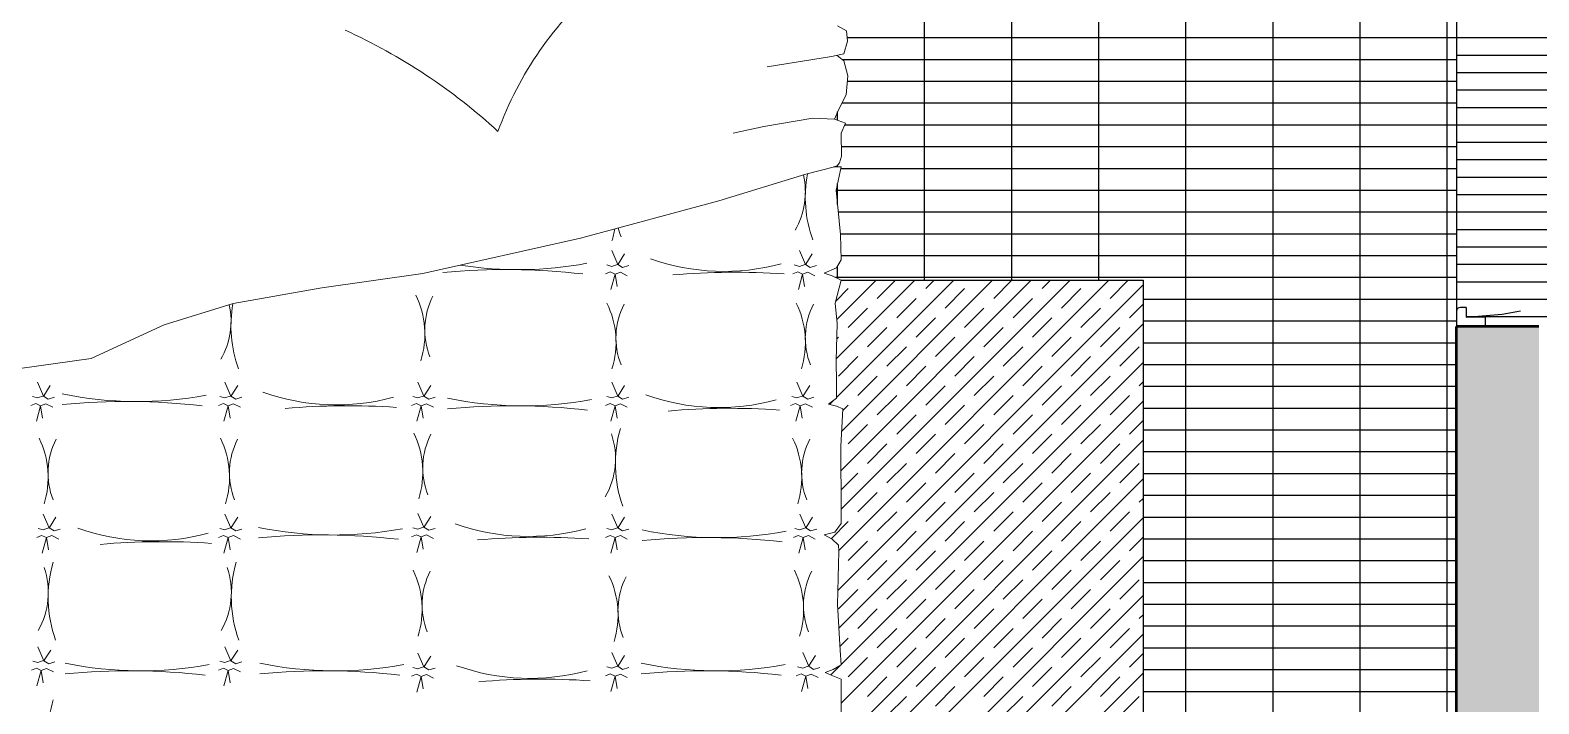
# Model space of a CAD drawing. Header units: millimetres. Extents: x 2999.9 to 3041.9, y 869.6 to 906.3.
# Drawn here: x 3004.869 to 3007.619, y 889.712 to 890.939 of the extents above; entities that cross this region are included whole.
import ezdxf

# ---------------------------------------------------------------- set-up
doc = ezdxf.new("R2010")
doc.units = ezdxf.units.MM
doc.linetypes.add('DASHED2', pattern=[9.525, 6.35, -3.175])
doc.layers.add('1 proyeccion', color=253, linetype='DASHED2')
doc.layers.add('1 puerta 002', color=7, linetype='Continuous')
doc.layers.add('mori', color=166, linetype='Continuous', lineweight=30)
doc.layers.add('MOVI', color=7, linetype='Continuous', lineweight=9)

msp = doc.modelspace()

# ---------------------------------------------------------------- linework, layer by layer
at = {"color": 251, "linetype": 'Continuous'}
for p, q in [((3006.9757, 888.7003), (3006.9757, 891.6736)), ((3007.1344, 888.8101), (3007.1344, 891.6736)), ((3007.2932, 888.8797), (3007.2932, 891.6736)), ((3007.4519, 888.9177), (3007.4519, 891.6736)), ((3006.4994, 890.4835), (3006.4994, 891.2337)), ((3006.6582, 890.4835), (3006.6582, 891.2337)), ((3006.8169, 890.4835), (3006.8169, 891.2337)), ((3006.3579, 890.9252), (3007.4688, 890.9252)), ((3006.3407, 890.8924), (3006.3407, 890.893)), ((3006.3486, 890.8855), (3007.4688, 890.8855)), ((3006.3586, 890.8459), (3007.4688, 890.8459)), ((3006.3487, 890.8062), (3007.4688, 890.8062)), ((3006.3407, 890.7746), (3006.3407, 890.79)), ((3006.3537, 890.7665), (3007.4688, 890.7665)), ((3006.3476, 890.7268), (3007.4688, 890.7268)), ((3006.3407, 890.6901), (3006.3407, 890.6925)), ((3006.3468, 890.6871), (3007.4688, 890.6871)), ((3006.3407, 890.6214), (3006.3407, 890.6595)), ((3006.338, 890.6474), (3007.4688, 890.6474)), ((3006.3421, 890.6077), (3007.4688, 890.6077)), ((3006.3462, 890.568), (3007.4688, 890.568)), ((3006.3473, 890.5284), (3007.4688, 890.5284)), ((3006.3368, 890.4887), (3007.4688, 890.4887)), ((3006.3407, 890.4868), (3006.3407, 890.5089)), ((3006.8974, 890.449), (3007.4688, 890.449)), ((3006.8974, 890.4093), (3007.4688, 890.4093)), ((3006.8974, 890.3696), (3007.4688, 890.3696)), ((3006.8974, 890.3299), (3007.4688, 890.3299)), ((3006.8974, 890.2902), (3007.4688, 890.2902)), ((3006.8974, 890.2505), (3007.4688, 890.2505)), ((3006.8974, 890.2109), (3007.4688, 890.2109)), ((3006.8974, 890.1712), (3007.4688, 890.1712)), ((3006.8974, 890.1315), (3007.4688, 890.1315)), ((3006.8974, 890.0918), (3007.4688, 890.0918)), ((3006.8974, 890.0521), (3007.4688, 890.0521)), ((3006.8974, 890.0124), (3007.4688, 890.0124)), ((3006.8974, 889.9727), (3007.4688, 889.9727)), ((3006.8974, 889.933), (3007.4688, 889.933)), ((3006.8974, 889.8934), (3007.4688, 889.8934)), ((3006.8974, 889.8537), (3007.4688, 889.8537)), ((3006.8974, 889.814), (3007.4688, 889.814)), ((3006.8974, 889.7743), (3007.4688, 889.7743)), ((3006.8974, 889.7346), (3007.4688, 889.7346))]:
    msp.add_line(p, q, dxfattribs=at)
for p, q in [((3007.4688, 891.0988), (3007.4688, 890.3988)), ((3006.3475, 890.4835), (3006.8974, 890.4835)), ((3006.8974, 890.4835), (3006.8974, 888.8338))]:
    msp.add_line(p, q)
at = {"color": 252, "linetype": 'Continuous'}
for p, q in [((3007.4688, 890.9252), (3008.1539, 890.9252)), ((3007.4688, 890.8935), (3008.1429, 890.8935)), ((3007.4688, 890.8617), (3008.1284, 890.8617)), ((3007.4688, 890.83), (3008.114, 890.83)), ((3007.4688, 890.7982), (3008.0996, 890.7982)), ((3007.4688, 890.7665), (3008.0812, 890.7665)), ((3007.4688, 890.7347), (3008.0586, 890.7347)), ((3007.4688, 890.703), (3008.036, 890.703)), ((3007.4688, 890.6712), (3008.0133, 890.6712)), ((3007.4688, 890.6395), (3007.9812, 890.6395)), ((3007.4688, 890.6077), (3007.9478, 890.6077)), ((3007.4688, 890.576), (3007.9143, 890.576)), ((3007.4688, 890.5442), (3007.8672, 890.5442)), ((3007.4688, 890.5125), (3007.8173, 890.5125)), ((3007.4688, 890.4807), (3007.7534, 890.4807)), ((3007.4688, 890.449), (3007.6725, 890.449)), ((3007.4863, 890.4172), (3007.5022, 890.4172)), ((3007.5213, 890.4172), (3009.2692, 890.4172))]:
    msp.add_line(p, q, dxfattribs=at)
at = {"color": 31, "linetype": 'Continuous'}
for p, q in [((3006.3375, 890.4455), (3006.36, 890.468)), ((3006.338, 890.3399), (3006.4816, 890.4835)), ((3006.3388, 890.27), (3006.5523, 890.4835)), ((3006.3392, 890.4117), (3006.4109, 890.4835)), ((3006.341, 889.9185), (3006.8974, 890.4749)), ((3006.3428, 889.991), (3006.8352, 890.4835)), ((3006.3471, 890.1368), (3006.6938, 890.4835)), ((3006.3475, 890.0665), (3006.7645, 890.4835)), ((3006.3482, 890.2086), (3006.6231, 890.4835)), ((3006.413, 890.4503), (3006.4462, 890.4835)), ((3006.5014, 890.468), (3006.5169, 890.4835)), ((3006.5368, 890.4326), (3006.5721, 890.468)), ((3006.6252, 890.4503), (3006.6583, 890.4835)), ((3006.7136, 890.468), (3006.729, 890.4835)), ((3006.7489, 890.4326), (3006.7843, 890.468)), ((3006.8373, 890.4503), (3006.8704, 890.4835)), ((3006.4484, 890.415), (3006.4837, 890.4503)), ((3006.6605, 890.415), (3006.6959, 890.4503)), ((3006.8727, 890.415), (3006.8974, 890.4397)), ((3006.36, 890.3973), (3006.3954, 890.4326)), ((3006.4837, 890.3796), (3006.5191, 890.415)), ((3006.5721, 890.3973), (3006.6075, 890.4326)), ((3006.6959, 890.3796), (3006.7312, 890.415)), ((3006.7843, 890.3973), (3006.8196, 890.4326)), ((3006.339, 890.3763), (3006.3423, 890.3796)), ((3006.3429, 889.8497), (3006.8974, 890.4042)), ((3006.3954, 890.3619), (3006.4307, 890.3973)), ((3006.5191, 890.3443), (3006.5545, 890.3796)), ((3006.6075, 890.3619), (3006.6428, 890.3973)), ((3006.7312, 890.3443), (3006.7666, 890.3796)), ((3006.8196, 890.3619), (3006.855, 890.3973)), ((3006.4307, 890.3266), (3006.4661, 890.3619)), ((3006.6428, 890.3266), (3006.6782, 890.3619)), ((3006.855, 890.3266), (3006.8903, 890.3619)), ((3006.3423, 890.3089), (3006.3777, 890.3443)), ((3006.3474, 889.7836), (3006.8974, 890.3335)), ((3006.4661, 890.2912), (3006.5014, 890.3266)), ((3006.5545, 890.3089), (3006.5898, 890.3443)), ((3006.6782, 890.2912), (3006.7136, 890.3266)), ((3006.7666, 890.3089), (3006.8019, 890.3443)), ((3006.3777, 890.2736), (3006.413, 890.3089)), ((3006.5898, 890.2736), (3006.6252, 890.3089)), ((3006.8019, 890.2736), (3006.8373, 890.3089)), ((3006.8903, 890.2912), (3006.8974, 890.2983)), ((3006.413, 890.2382), (3006.4484, 890.2736)), ((3006.5014, 890.2559), (3006.5368, 890.2912)), ((3006.6252, 890.2382), (3006.6605, 890.2736)), ((3006.7136, 890.2559), (3006.7489, 890.2912)), ((3006.8373, 890.2382), (3006.8727, 890.2736)), ((3006.326, 890.2571), (3006.3331, 890.2642)), ((3006.3475, 889.7129), (3006.8974, 890.2628)), ((3006.35, 890.2458), (3006.36, 890.2559)), ((3006.5368, 890.2205), (3006.5721, 890.2559)), ((3006.7489, 890.2205), (3006.7843, 890.2559)), ((3006.36, 890.1852), (3006.3954, 890.2205)), ((3006.4484, 890.2028), (3006.4837, 890.2382)), ((3006.5721, 890.1852), (3006.6075, 890.2205)), ((3006.6605, 890.2028), (3006.6959, 890.2382)), ((3006.7843, 890.1852), (3006.8196, 890.2205)), ((3006.8727, 890.2028), (3006.8974, 890.2276)), ((3006.3468, 889.6415), (3006.8974, 890.1921)), ((3006.4837, 890.1675), (3006.5191, 890.2028)), ((3006.6959, 890.1675), (3006.7312, 890.2028)), ((3006.3954, 890.1498), (3006.4307, 890.1852)), ((3006.5191, 890.1321), (3006.5545, 890.1675)), ((3006.6075, 890.1498), (3006.6428, 890.1852)), ((3006.7312, 890.1321), (3006.7666, 890.1675)), ((3006.8196, 890.1498), (3006.855, 890.1852)), ((3006.3473, 890.1017), (3006.3777, 890.1321)), ((3006.4307, 890.1145), (3006.4661, 890.1498)), ((3006.5545, 890.0968), (3006.5898, 890.1321)), ((3006.6428, 890.1145), (3006.6782, 890.1498)), ((3006.7666, 890.0968), (3006.8019, 890.1321)), ((3006.855, 890.1145), (3006.8903, 890.1498)), ((3005.6098, 888.8338), (3006.8974, 890.1214)), ((3006.4661, 890.0791), (3006.5014, 890.1145)), ((3006.6782, 890.0791), (3006.7136, 890.1145)), ((3006.3777, 890.0614), (3006.413, 890.0968)), ((3006.5014, 890.0437), (3006.5368, 890.0791)), ((3006.5898, 890.0614), (3006.6252, 890.0968)), ((3006.7136, 890.0437), (3006.7489, 890.0791)), ((3006.8019, 890.0614), (3006.8373, 890.0968)), ((3006.8903, 890.0791), (3006.8974, 890.0861)), ((3005.6805, 888.8338), (3006.8974, 890.0507)), ((3006.413, 890.0261), (3006.4484, 890.0614)), ((3006.6252, 890.0261), (3006.6605, 890.0614)), ((3006.8373, 890.0261), (3006.8727, 890.0614)), ((3006.3289, 890.0126), (3006.36, 890.0437)), ((3006.4484, 889.9907), (3006.4837, 890.0261)), ((3006.5368, 890.0084), (3006.5721, 890.0437)), ((3006.6605, 889.9907), (3006.6959, 890.0261)), ((3006.7489, 890.0084), (3006.7843, 890.0437)), ((3006.36, 889.973), (3006.3954, 890.0084)), ((3006.5721, 889.973), (3006.6075, 890.0084)), ((3006.7843, 889.973), (3006.8196, 890.0084)), ((3006.8727, 889.9907), (3006.8974, 890.0154)), ((3005.7512, 888.8338), (3006.8974, 889.98)), ((3006.3954, 889.9377), (3006.4307, 889.973)), ((3006.4837, 889.9554), (3006.5191, 889.9907)), ((3006.6075, 889.9377), (3006.6428, 889.973)), ((3006.6959, 889.9554), (3006.7312, 889.9907)), ((3006.8196, 889.9377), (3006.855, 889.973)), ((3006.3419, 889.9549), (3006.3423, 889.9554)), ((3006.5191, 889.92), (3006.5545, 889.9554)), ((3006.7312, 889.92), (3006.7666, 889.9554)), ((3006.3423, 889.8846), (3006.3777, 889.92)), ((3006.4307, 889.9023), (3006.4661, 889.9377)), ((3006.5545, 889.8846), (3006.5898, 889.92)), ((3006.6428, 889.9023), (3006.6782, 889.9377)), ((3006.7666, 889.8846), (3006.8019, 889.92)), ((3006.855, 889.9023), (3006.8903, 889.9377)), ((3005.8219, 888.8338), (3006.8974, 889.9093)), ((3006.3777, 889.8493), (3006.413, 889.8846)), ((3006.4661, 889.867), (3006.5014, 889.9023)), ((3006.5898, 889.8493), (3006.6252, 889.8846)), ((3006.6782, 889.867), (3006.7136, 889.9023)), ((3006.8019, 889.8493), (3006.8373, 889.8846)), ((3006.5014, 889.8316), (3006.5368, 889.867)), ((3006.7136, 889.8316), (3006.7489, 889.867)), ((3006.8903, 889.867), (3006.8974, 889.874)), ((3005.8926, 888.8338), (3006.8974, 889.8386)), ((3006.3449, 889.8165), (3006.36, 889.8316)), ((3006.413, 889.8139), (3006.4484, 889.8493)), ((3006.5368, 889.7963), (3006.5721, 889.8316)), ((3006.6252, 889.8139), (3006.6605, 889.8493)), ((3006.7489, 889.7963), (3006.7843, 889.8316)), ((3006.8373, 889.8139), (3006.8727, 889.8493)), ((3006.4484, 889.7786), (3006.4837, 889.8139)), ((3006.6605, 889.7786), (3006.6959, 889.8139)), ((3006.8727, 889.7786), (3006.8974, 889.8033)), ((3006.3283, 889.7645), (3006.3451, 889.7812)), ((3006.36, 889.7609), (3006.3954, 889.7963)), ((3006.4837, 889.7432), (3006.5191, 889.7786)), ((3006.5721, 889.7609), (3006.6075, 889.7963)), ((3006.6959, 889.7432), (3006.7312, 889.7786)), ((3006.7843, 889.7609), (3006.8196, 889.7963)), ((3005.9634, 888.8338), (3006.8974, 889.7678)), ((3006.3954, 889.7255), (3006.4307, 889.7609)), ((3006.6075, 889.7255), (3006.6428, 889.7609)), ((3006.8196, 889.7255), (3006.855, 889.7609)), ((3006.4307, 889.6902), (3006.4661, 889.7255)), ((3006.5191, 889.7079), (3006.5545, 889.7432)), ((3006.6428, 889.6902), (3006.6782, 889.7255)), ((3006.7312, 889.7079), (3006.7666, 889.7432)), ((3006.855, 889.6902), (3006.8903, 889.7255))]:
    msp.add_line(p, q, dxfattribs=at)
at = {"color": 0, "linetype": 'Continuous'}
for points in [[(3007.4688, 888.9531), (3007.4688, 890.3988), (3007.6188, 888.9531)], [(3007.6188, 889.353), (3007.4688, 890.3988), (3007.6188, 890.3988)], [(3007.6188, 888.9531), (3007.4688, 890.3988), (3007.6188, 889.2031)], [(3007.6188, 889.2031), (3007.4688, 890.3988), (3007.6188, 889.353)]]:
    msp.add_solid(points, dxfattribs=at)
at = {"layer": '1 proyeccion', "ltscale": 0.005}
msp.add_arc((3007.4587, 891.1467), 0.731, 272.1608, 352.0993, dxfattribs=at)
at = {"layer": '1 puerta 002'}
for p, q in [((3007.4863, 890.4338), (3007.4758, 890.4338)), ((3007.4863, 890.4338), (3007.4863, 890.4163)), ((3007.4688, 890.4268), (3007.4688, 890.3988)), ((3007.5213, 890.4163), (3007.4863, 890.4163)), ((3007.5213, 890.3988), (3007.5213, 890.4163)), ((3007.4688, 890.3988), (3007.5213, 890.3988))]:
    msp.add_line(p, q, dxfattribs=at)
msp.add_arc((3007.4758, 890.4268), 0.007, 90, 180, dxfattribs=at)
at = {"layer": 'mori', "color": 152, "lineweight": 50}
for p in [(3007.4688, 888.9531), (3007.6188, 890.3988)]:
    msp.add_line(p, (3007.4688, 890.3988), dxfattribs=at)
at = {"layer": 'MOVI'}
for p, q in [((3006.3406, 890.9468), (3006.3567, 890.9375)), ((3006.3567, 890.9375), (3006.3585, 890.9188)), ((3006.3585, 890.9188), (3006.3523, 890.8956)), ((3006.3299, 890.8906), (3006.2121, 890.8719)), ((3006.3523, 890.8956), (3006.3299, 890.8906)), ((3006.2958, 890.7783), (3006.2064, 890.7631)), ((3006.3352, 890.7768), (3006.2958, 890.7783)), ((3006.3549, 890.7692), (3006.3352, 890.7768)), ((3006.347, 890.751), (3006.3549, 890.7692)), ((3006.2064, 890.7631), (3006.1503, 890.751)), ((3006.3331, 890.6896), (3006.3331, 890.6896)), ((3006.3353, 890.6901), (3006.3475, 890.6901)), ((3006.3463, 890.5669), (3006.3475, 890.5204)), ((3006.3475, 890.4835), (3006.3365, 890.4416)), ((3006.338, 890.3372), (3006.3385, 890.2967)), ((3006.3475, 890.0622), (3006.3475, 890.0405)), ((3006.3426, 890.0011), (3006.3428, 889.9898)), ((3006.3453, 889.8099), (3006.3475, 889.7826)), ((3006.3475, 889.7568), (3006.3475, 889.6499))]:
    msp.add_line(p, q, dxfattribs=at)
for points in [[(3006.3401, 890.8929), (3006.3518, 890.8827), (3006.3594, 890.8555), (3006.3564, 890.8207), (3006.3427, 890.7949), (3006.3352, 890.7768)], [(3006.3331, 890.6896), (3006.3399, 890.6914), (3006.3441, 890.6972), (3006.348, 890.7093), (3006.347, 890.751)], [(3004.8506, 890.3225), (3004.9806, 890.3407), (3005.1131, 890.402), (3005.2391, 890.4408), (3005.4006, 890.4698), (3005.5848, 890.4956), (3005.8723, 890.5602), (3006.1243, 890.628), (3006.2826, 890.6764), (3006.3353, 890.6901)], [(3006.3463, 890.5669), (3006.338, 890.6474), (3006.3475, 890.6901)], [(3005.92, 890.5111), (3005.9294, 890.5086), (3005.9408, 890.5127), (3005.9526, 890.5315)], [(3005.9604, 890.5099), (3005.949, 890.5066), (3005.9404, 890.512), (3005.9294, 890.5372)], [(3006.2618, 890.5111), (3006.2712, 890.5086), (3006.2826, 890.5127), (3006.2945, 890.5315)], [(3006.3022, 890.5099), (3006.2908, 890.5066), (3006.2822, 890.512), (3006.2712, 890.5372)], [(3006.3475, 890.4835), (3006.331, 890.4915), (3006.3165, 890.4963), (3006.339, 890.506), (3006.3475, 890.5204)], [(3005.9176, 890.4948), (3005.9265, 890.4985), (3005.9351, 890.4944), (3005.9388, 890.472)], [(3005.9575, 890.4915), (3005.9449, 890.498), (3005.9351, 890.4944), (3005.9274, 890.4662)], [(3006.2594, 890.4948), (3006.2684, 890.4985), (3006.2769, 890.4944), (3006.2806, 890.472)], [(3006.2994, 890.4915), (3006.2867, 890.498), (3006.2769, 890.4944), (3006.2692, 890.4662)], [(3006.338, 890.3372), (3006.3398, 890.4047), (3006.3365, 890.4416)], [(3004.9135, 890.2703), (3004.9021, 890.267), (3004.8935, 890.2724), (3004.8825, 890.2976)], [(3005.2552, 890.2703), (3005.2437, 890.267), (3005.2351, 890.2724), (3005.2241, 890.2976)], [(3005.607, 890.2703), (3005.5955, 890.267), (3005.5869, 890.2724), (3005.5759, 890.2976)], [(3005.9604, 890.2703), (3005.949, 890.267), (3005.9404, 890.2724), (3005.9294, 890.2976)], [(3006.2976, 890.2703), (3006.2862, 890.267), (3006.2776, 890.2724), (3006.2666, 890.2976)], [(3006.3475, 890.0622), (3006.3469, 890.1803), (3006.3501, 890.2494), (3006.3389, 890.2542), (3006.3244, 890.2574), (3006.3389, 890.2687), (3006.3385, 890.2967)], [(3004.8731, 890.2715), (3004.8825, 890.269), (3004.8939, 890.2731), (3004.9057, 890.2919)], [(3005.2148, 890.2715), (3005.2241, 890.269), (3005.2356, 890.2731), (3005.2474, 890.2919)], [(3005.5666, 890.2715), (3005.5759, 890.269), (3005.5874, 890.2731), (3005.5992, 890.2919)], [(3005.92, 890.2715), (3005.9294, 890.269), (3005.9408, 890.2731), (3005.9526, 890.2919)], [(3006.2572, 890.2715), (3006.2666, 890.269), (3006.278, 890.2731), (3006.2899, 890.2919)], [(3004.8706, 890.2552), (3004.8796, 890.2589), (3004.8882, 890.2548), (3004.8919, 890.2324)], [(3004.9106, 890.2519), (3004.898, 890.2584), (3004.8882, 890.2548), (3004.8804, 890.2267)], [(3005.2123, 890.2552), (3005.2213, 890.2589), (3005.2299, 890.2548), (3005.2335, 890.2324)], [(3005.2523, 890.2519), (3005.2396, 890.2584), (3005.2299, 890.2548), (3005.2221, 890.2267)], [(3005.5641, 890.2552), (3005.5731, 890.2589), (3005.5817, 890.2548), (3005.5853, 890.2324)], [(3005.6041, 890.2519), (3005.5915, 890.2584), (3005.5817, 890.2548), (3005.5739, 890.2267)], [(3005.9176, 890.2552), (3005.9265, 890.2589), (3005.9351, 890.2548), (3005.9388, 890.2324)], [(3005.9575, 890.2519), (3005.9449, 890.2584), (3005.9351, 890.2548), (3005.9274, 890.2267)], [(3006.2548, 890.2552), (3006.2638, 890.2589), (3006.2723, 890.2548), (3006.276, 890.2324)], [(3006.2948, 890.2519), (3006.2821, 890.2584), (3006.2723, 890.2548), (3006.2646, 890.2267)], [(3004.8836, 890.0314), (3004.893, 890.0289), (3004.9044, 890.033), (3004.9162, 890.0518)], [(3004.924, 890.0302), (3004.9126, 890.0269), (3004.904, 890.0323), (3004.893, 890.0575)], [(3005.2148, 890.0314), (3005.2241, 890.0289), (3005.2356, 890.033), (3005.2474, 890.0518)], [(3005.2552, 890.0302), (3005.2437, 890.0269), (3005.2351, 890.0323), (3005.2241, 890.0575)], [(3005.5666, 890.0326), (3005.5759, 890.0301), (3005.5874, 890.0342), (3005.5992, 890.0529)], [(3005.607, 890.0313), (3005.5955, 890.0281), (3005.5869, 890.0335), (3005.5759, 890.0587)], [(3005.92, 890.0314), (3005.9294, 890.0289), (3005.9408, 890.033), (3005.9526, 890.0518)], [(3005.9604, 890.0302), (3005.949, 890.0269), (3005.9404, 890.0323), (3005.9294, 890.0575)], [(3006.2626, 890.0314), (3006.272, 890.0289), (3006.2834, 890.033), (3006.2952, 890.0518)], [(3006.303, 890.0302), (3006.2916, 890.0269), (3006.283, 890.0323), (3006.272, 890.0575)], [(3006.3426, 890.0011), (3006.3308, 890.0116), (3006.3163, 890.0196), (3006.3356, 890.0244), (3006.3475, 890.0405)], [(3004.8812, 890.0151), (3004.8901, 890.0187), (3004.8987, 890.0147), (3004.9024, 889.9922)], [(3004.9211, 890.0118), (3004.9085, 890.0183), (3004.8987, 890.0147), (3004.8909, 889.9865)], [(3005.2123, 890.0151), (3005.2213, 890.0187), (3005.2299, 890.0147), (3005.2335, 889.9922)], [(3005.2523, 890.0118), (3005.2396, 890.0183), (3005.2299, 890.0147), (3005.2221, 889.9865)], [(3005.5641, 890.0163), (3005.5731, 890.0199), (3005.5817, 890.0159), (3005.5853, 889.9934)], [(3005.6041, 890.013), (3005.5915, 890.0195), (3005.5817, 890.0159), (3005.5739, 889.9877)], [(3005.9176, 890.0151), (3005.9265, 890.0187), (3005.9351, 890.0147), (3005.9388, 889.9922)], [(3005.9575, 890.0118), (3005.9449, 890.0183), (3005.9351, 890.0147), (3005.9274, 889.9865)], [(3006.2601, 890.0151), (3006.2691, 890.0187), (3006.2777, 890.0147), (3006.2814, 889.9922)], [(3006.3001, 890.0118), (3006.2875, 890.0183), (3006.2777, 890.0147), (3006.2699, 889.9865)], [(3006.3453, 889.8099), (3006.3403, 889.8926), (3006.3428, 889.9898)], [(3004.8739, 889.7894), (3004.8833, 889.787), (3004.8948, 889.7911), (3004.9066, 889.8098)], [(3004.9143, 889.7882), (3004.9029, 889.7849), (3004.8943, 889.7904), (3004.8833, 889.8155)], [(3005.2148, 889.7894), (3005.2241, 889.787), (3005.2356, 889.7911), (3005.2474, 889.8098)], [(3005.2552, 889.7882), (3005.2437, 889.7849), (3005.2351, 889.7904), (3005.2241, 889.8155)], [(3005.607, 889.777), (3005.5955, 889.7738), (3005.5869, 889.7792), (3005.5759, 889.8044)], [(3005.9604, 889.778), (3005.949, 889.7747), (3005.9404, 889.7802), (3005.9294, 889.8053)], [(3006.3081, 889.778), (3006.2967, 889.7747), (3006.2881, 889.7802), (3006.2771, 889.8053)], [(3004.8715, 889.7731), (3004.8805, 889.7768), (3004.889, 889.7727), (3004.8927, 889.7503)], [(3004.9115, 889.7699), (3004.8988, 889.7764), (3004.889, 889.7727), (3004.8813, 889.7446)], [(3005.2123, 889.7731), (3005.2213, 889.7768), (3005.2299, 889.7727), (3005.2335, 889.7503)], [(3005.2523, 889.7699), (3005.2396, 889.7764), (3005.2299, 889.7727), (3005.2221, 889.7446)], [(3005.5666, 889.7783), (3005.5759, 889.7758), (3005.5874, 889.7799), (3005.5992, 889.7987)], [(3005.92, 889.7792), (3005.9294, 889.7768), (3005.9408, 889.7809), (3005.9526, 889.7996)], [(3006.2677, 889.7792), (3006.2771, 889.7768), (3006.2885, 889.7809), (3006.3003, 889.7996)], [(3006.3475, 889.7568), (3006.3292, 889.7641), (3006.318, 889.7689), (3006.3324, 889.7742), (3006.3475, 889.7826)], [(3005.5641, 889.762), (3005.5731, 889.7656), (3005.5817, 889.7616), (3005.5853, 889.7391)], [(3005.6041, 889.7587), (3005.5915, 889.7652), (3005.5817, 889.7616), (3005.5739, 889.7334)], [(3005.9176, 889.7629), (3005.9265, 889.7666), (3005.9351, 889.7625), (3005.9388, 889.7401)], [(3005.9575, 889.7597), (3005.9449, 889.7662), (3005.9351, 889.7625), (3005.9274, 889.7344)], [(3006.2653, 889.7629), (3006.2742, 889.7666), (3006.2828, 889.7625), (3006.2865, 889.7401)], [(3006.3052, 889.7597), (3006.2926, 889.7662), (3006.2828, 889.7625), (3006.275, 889.7344)]]:
    msp.add_lwpolyline(points, dxfattribs=at)
for centre, radius, start, end in [((3006.325, 890.535), 0.6419, 130.2682, 160.0151), ((3005.004, 889.9725), 1.0614, 47.4494, 65.5579), ((3006.1431, 890.6439), 0.1389, 330.0061, 12.9891), ((3006.5129, 890.6351), 0.2311, 169.5069, 199.7293), ((3005.7749, 890.6034), 0.162, 342.6443, 350.615), ((3006.0708, 890.6116), 0.1341, 194.2398, 201.5194), ((3006.1335, 890.8981), 0.3987, 250.4133, 285.151), ((3005.7375, 889.3083), 1.1945, 83.3254, 95.5842), ((3005.7586, 891.1829), 0.6803, 261.0364, 280.5874), ((3006.1535, 889.201), 1.2969, 86.0351, 95.0058), ((3005.0964, 890.409), 0.1389, 330.0061, 12.3194), ((3005.4662, 890.4002), 0.2311, 169.9188, 199.7293), ((3005.4265, 890.3849), 0.162, 342.6443, 26.1603), ((3005.7225, 890.3931), 0.1341, 152.7511, 201.5194), ((3005.7749, 890.3701), 0.162, 342.6443, 26.1603), ((3006.0708, 890.3783), 0.1341, 152.7511, 201.5194), ((3006.1201, 890.3701), 0.162, 342.6443, 26.1603), ((3006.416, 890.3783), 0.1341, 152.7511, 201.5194), ((3005.0651, 890.9426), 0.6803, 258.3524, 280.5874), ((3005.4271, 890.655), 0.3987, 250.4133, 285.151), ((3005.7672, 890.9348), 0.6803, 258.3524, 280.5874), ((3006.1248, 890.6502), 0.3987, 250.4133, 285.151), ((3005.044, 889.068), 1.1945, 83.3254, 95.5842), ((3005.4471, 888.9579), 1.2969, 86.0351, 95.0058), ((3005.7461, 889.0603), 1.1945, 83.3254, 95.5842), ((3006.1449, 888.9532), 1.2969, 86.0351, 95.0058), ((3004.7399, 890.1243), 0.162, 342.6443, 26.1603), ((3005.0358, 890.1325), 0.1341, 152.7511, 201.5194), ((3005.0705, 890.1243), 0.162, 342.6443, 26.1603), ((3005.3664, 890.1325), 0.1341, 152.7511, 201.5194), ((3005.4228, 890.1335), 0.162, 342.6443, 26.1603), ((3005.7188, 890.1417), 0.1341, 152.7511, 201.5194), ((3005.7971, 890.1584), 0.1389, 330.0061, 18.9919), ((3006.1669, 890.1496), 0.2311, 163.9853, 199.7293), ((3006.1134, 890.1243), 0.162, 342.6443, 26.1603), ((3006.4093, 890.1325), 0.1341, 152.7511, 201.5194), ((3005.0896, 890.4074), 0.3987, 250.4133, 285.151), ((3005.4225, 890.6996), 0.6803, 258.3524, 280.5874), ((3005.7776, 890.4154), 0.3987, 250.4133, 285.151), ((3006.1221, 890.6948), 0.6803, 258.3524, 280.5874), ((3005.1097, 888.7103), 1.2969, 86.0351, 95.0058), ((3005.4014, 888.8251), 1.1945, 83.3254, 95.5842), ((3005.7976, 888.7183), 1.2969, 86.0351, 95.0058), ((3006.101, 888.8203), 1.1945, 83.3254, 95.5842), ((3005.1331, 889.9059), 0.2311, 163.9853, 199.7293), ((3005.4668, 889.9059), 0.2311, 163.9853, 199.7293), ((3004.7633, 889.9147), 0.1389, 330.0061, 18.9919), ((3005.0969, 889.9147), 0.1389, 330.0061, 18.9919), ((3005.4216, 889.8837), 0.162, 342.6443, 26.1603), ((3005.7175, 889.892), 0.1341, 152.7511, 201.5194), ((3005.7787, 889.8737), 0.162, 342.6443, 26.1603), ((3006.0746, 889.882), 0.1341, 152.7511, 201.5194), ((3006.1168, 889.8837), 0.162, 342.6443, 26.1603), ((3006.4127, 889.892), 0.1341, 152.7511, 201.5194), ((3005.0704, 890.4522), 0.6803, 258.3524, 280.5874), ((3005.4251, 890.4522), 0.6803, 258.3524, 280.5874), ((3005.7799, 890.157), 0.3987, 250.4133, 285.151), ((3006.12, 890.4522), 0.6803, 258.3524, 280.5874), ((3005.0493, 888.5777), 1.1945, 83.3254, 95.5842), ((3005.404, 888.5777), 1.1945, 83.3254, 95.5842), ((3005.7999, 888.46), 1.2969, 86.0351, 95.0058), ((3006.0988, 888.5777), 1.1945, 83.3254, 95.5842), ((3005.1331, 889.6555), 0.2311, 163.9853, 194.5806)]:
    msp.add_arc(centre, radius, start, end, dxfattribs=at)

doc.saveas('drawing.dxf')
